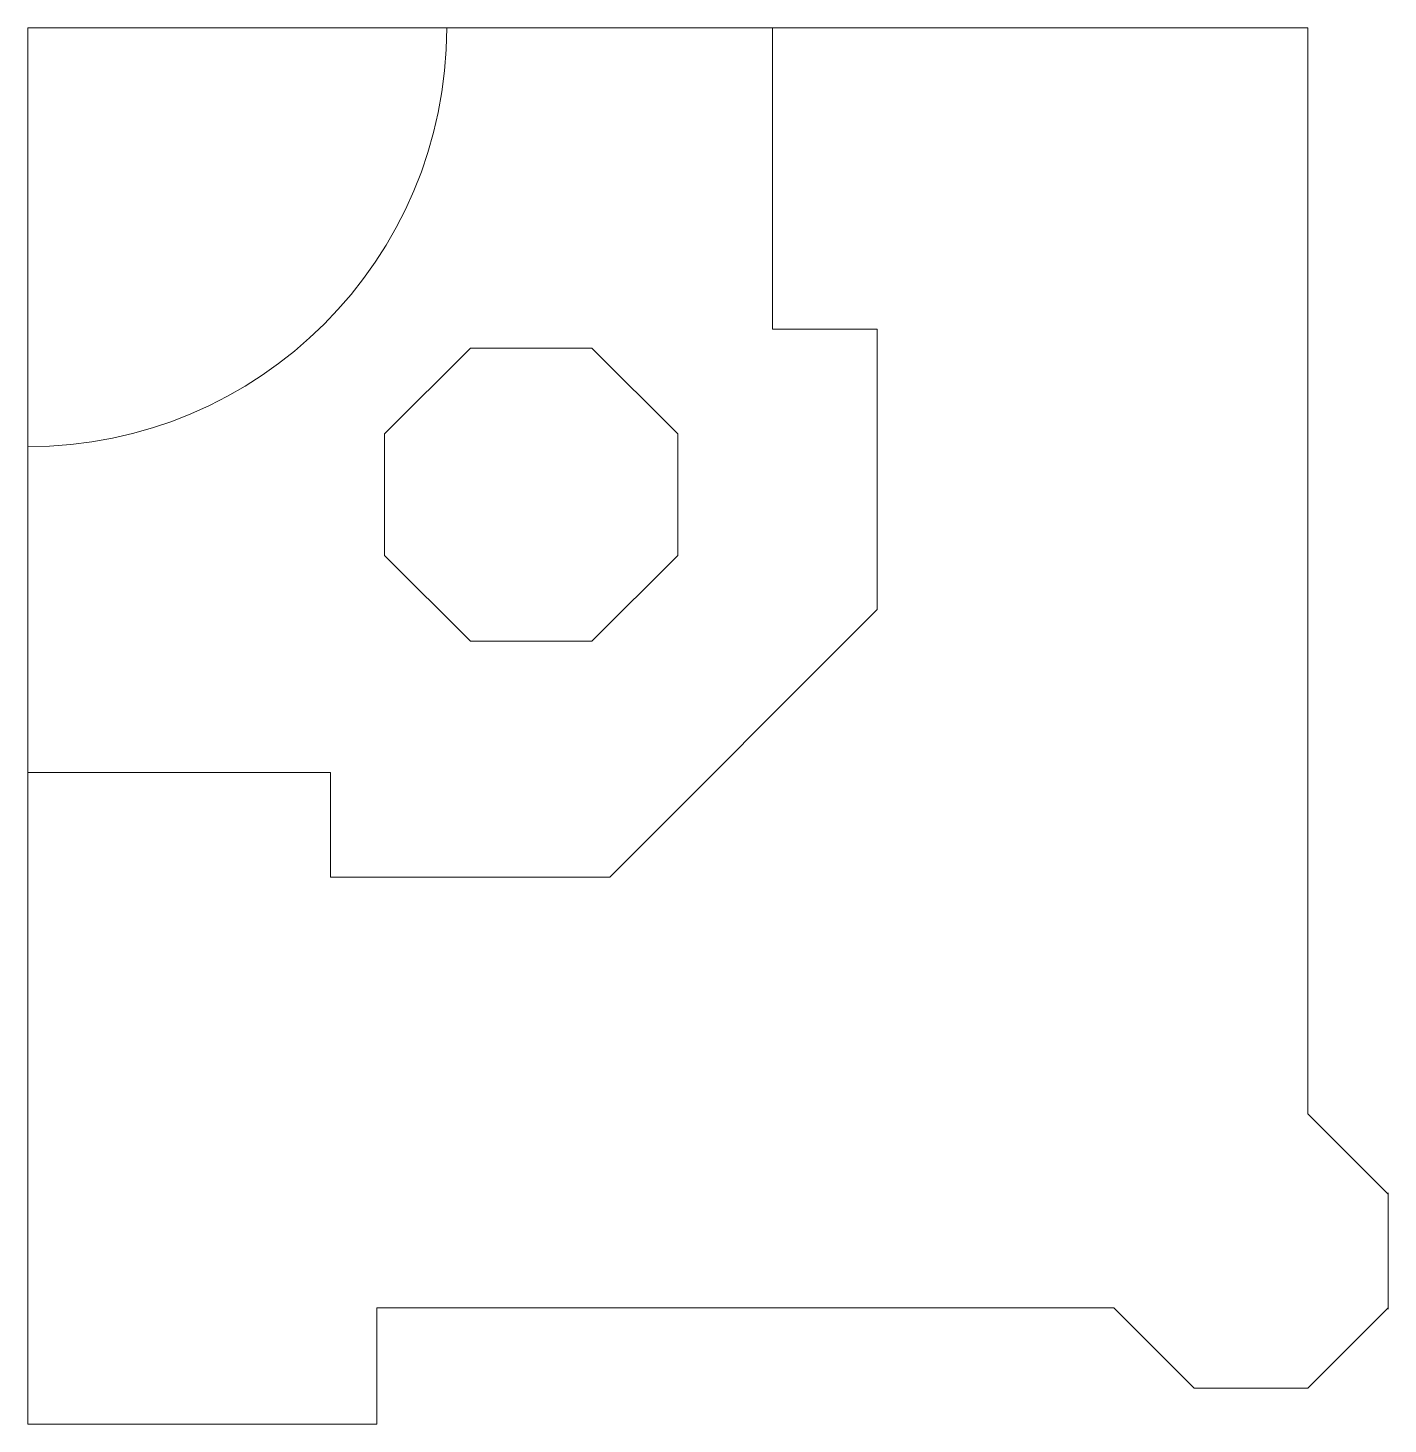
# Model space of a CAD drawing. Header units: millimetres. Extents: x -92 to 58356, y -59774 to 226.
import ezdxf

# ---------------------------------------------------------------- set-up
doc = ezdxf.new("R2010")
doc.units = ezdxf.units.MM
doc.layers.add('A-DETL', color=90, linetype='Continuous', lineweight=9)

msp = doc.modelspace()

# ---------------------------------------------------------------- linework, layer by layer
at = {"layer": 'A-DETL'}
for p, q in [((-92, 226), (31908, 226)), ((-92, 226), (-92, -31774)), ((-92, 226), (54908, 226)), ((-92, -59774), (-92, 226)), ((31908, 226), (31908, -12717)), ((54908, 226), (54908, -46448)), ((31908, -12717), (36408, -12717)), ((36408, -12717), (36408, -24773)), ((18923, -13531), (15232, -17221)), ((24142, -13531), (18923, -13531)), ((27832, -17221), (24142, -13531)), ((15232, -17221), (15232, -22440)), ((27832, -22440), (27832, -17221)), ((15232, -22440), (18923, -26131)), ((24142, -26131), (27832, -22440)), ((24908, -36273), (36408, -24773)), ((18923, -26131), (24142, -26131)), ((12908, -31774), (-92, -31774)), ((12908, -31774), (12908, -36273)), ((12908, -36273), (24908, -36273)), ((58356, -49895), (54908, -46448)), ((58356, -49835), (58356, -54835)), ((46576, -54774), (14908, -54774)), ((14908, -54774), (14908, -59774)), ((46576, -54774), (50027, -58224)), ((54906, -58224), (58356, -54774)), ((50027, -58224), (54906, -58224)), ((14908, -59774), (-92, -59774))]:
    msp.add_line(p, q, dxfattribs=at)
msp.add_arc((-92, 226), 18000, 270, 360, dxfattribs=at)

doc.saveas('drawing.dxf')
